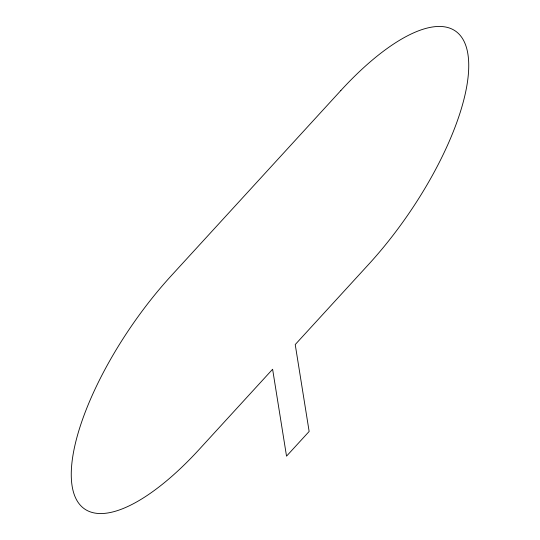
<?xml version="1.0" encoding="UTF-8"?>
<svg xmlns="http://www.w3.org/2000/svg" width="540" height="540" viewBox="0 0 540 540"><rect width="100%" height="100%" fill="white"/><g stroke="black" fill="none" stroke-linecap="round" stroke-linejoin="round"><path stroke-width="0.81" d="M340.882 90.484L171.281 275.711A177.633 64.989 -55.5 0 0 72.13 486.095A177.633 64.989 -55.5 0 0 199.118 449.516L272.612 369.252L286.531 456.151L309.143 431.46L295.225 344.554L368.719 264.29A177.633 64.989 -55.5 0 0 467.87 53.906A177.633 64.989 -55.5 0 0 340.882 90.484"/></g></svg>
